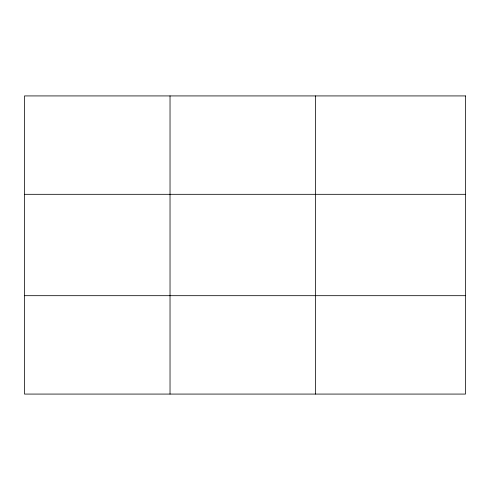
<?xml version="1.0" encoding="UTF-8"?>
<svg xmlns="http://www.w3.org/2000/svg" width="490" height="490" viewBox="0 0 490 490"><rect width="100%" height="100%" fill="white"/><g stroke="black" fill="none" stroke-linecap="round" stroke-linejoin="round"><path stroke-width="0.73" d="M170.03 394.076L170.03 95.924M315.56 394.076L315.56 95.924M24.5 194.316L465.5 194.316M24.5 295.684L465.5 295.684M465.5 95.924L465.5 394.076L24.5 394.076L24.5 95.924L465.5 95.924"/></g></svg>
